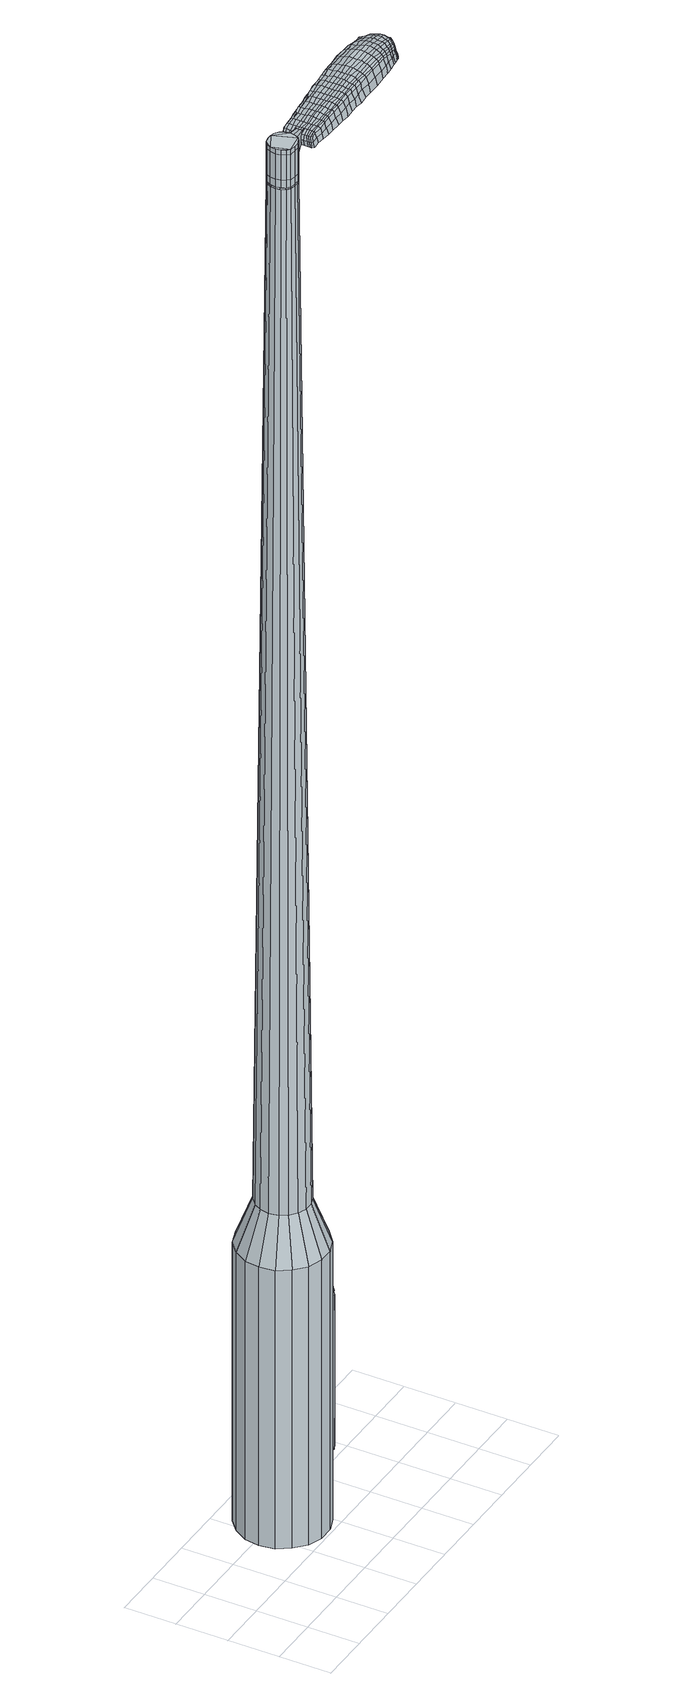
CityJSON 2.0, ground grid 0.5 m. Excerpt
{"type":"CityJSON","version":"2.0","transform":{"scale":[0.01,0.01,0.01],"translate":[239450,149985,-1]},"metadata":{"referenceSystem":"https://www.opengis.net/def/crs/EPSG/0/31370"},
"CityObjects":{
"object1":{"type":"GenericCityObject","attributes":{"cluster":782,"mean_distance_to_centroid":0.27,"new_centroid_x":239451.27,"new_centroid_y":149985.93,"mean_distance_to_camera":11.83,"H1":15.36,"H2":16.74,"Z_final":111.13,"cluster2":-1,"proj_x":239451.28,"proj_y":149993.45,"id_line":24023,"bearing_l":90.09,"distance":7.51,"orientation":"right","G_obj":0.0937},"geometry":[{"type":"MultiSurface","lod":"2","boundaries":[[[0,1,2,3]],[[1,4,5,2]],[[4,6,7,5]],[[6,8,9,7]],[[8,10,11,9]],[[10,12,13,11]],[[12,14,15,13]],[[14,16,17,15]],[[16,18,19,17]],[[18,20,21,19]],[[20,22,23,21]],[[22,24,25,23]],[[24,26,27,25]],[[26,28,29,27]],[[28,30,31,29]],[[30,32,33,31]],[[32,34,35,33]],[[34,0,3,35]],[[36,37,38,39]],[[38,40,41,42]],[[41,43,42]],[[42,44,45,46]],[[45,47,46]],[[46,48,49,50]],[[49,51,50]],[[42,46,50,38]],[[50,52,39,38]],[[53,36,39]],[[2,5,7,35]],[[7,9,11,15]],[[11,13,15]],[[15,17,19,23]],[[19,21,23]],[[23,25,27,31]],[[27,29,31]],[[15,23,31,7]],[[31,33,35,7]],[[3,2,35]],[[1,0,54,55]],[[0,34,56,54]],[[34,32,57,56]],[[32,30,58,57]],[[30,28,59,58]],[[28,26,60,59]],[[26,24,61,60]],[[24,22,62,61]],[[22,20,63,62]],[[20,18,64,63]],[[18,16,65,64]],[[16,14,66,65]],[[14,12,67,66]],[[12,10,68,67]],[[10,8,69,68]],[[8,6,70,69]],[[6,4,71,70]],[[4,1,55,71]],[[55,54,72,73]],[[54,56,74,72]],[[56,57,75,74]],[[57,58,76,75]],[[58,59,77,76]],[[59,60,78,77]],[[60,61,79,78]],[[61,62,80,79]],[[62,63,81,80]],[[63,64,82,81]],[[64,65,83,82]],[[65,66,84,83]],[[66,67,85,84]],[[67,68,86,85]],[[68,69,87,86]],[[69,70,88,87]],[[70,71,89,88]],[[71,55,73,89]],[[90,91,92,93]],[[94,95,91,90]],[[96,97,95,94]],[[98,99,97,96]],[[100,101,99,98]],[[78,102,101,100]],[[103,104,102,78]],[[105,106,104,103]],[[107,108,106,105]],[[82,109,108,107]],[[110,111,109,82]],[[112,113,111,110]],[[114,115,113,112]],[[86,116,115,114]],[[117,118,116,86]],[[119,120,118,117]],[[121,122,120,119]],[[93,92,122,121]],[[123,124,125,126]],[[127,123,126,128]],[[129,127,128,130]],[[131,129,130,132]],[[133,131,132,134]],[[135,133,134,136]],[[137,135,136,138]],[[139,137,138,140]],[[141,139,140,142]],[[143,141,142,144]],[[145,143,144,146]],[[147,145,146,148]],[[149,147,148,150]],[[151,149,150,152]],[[153,151,152,154]],[[155,153,154,156]],[[73,72,90,93]],[[72,74,94,90]],[[74,75,96,94]],[[75,76,98,96]],[[76,77,100,98]],[[77,78,100]],[[79,103,78]],[[79,80,105,103]],[[80,81,107,105]],[[81,82,107]],[[83,110,82]],[[83,84,112,110]],[[84,85,114,112]],[[85,86,114]],[[87,117,86]],[[87,88,119,117]],[[88,89,121,119]],[[89,73,93,121]],[[157,158,92,91]],[[158,159,122,92]],[[159,160,120,122]],[[160,161,118,120]],[[161,116,118]],[[162,115,116]],[[162,163,113,115]],[[163,164,111,113]],[[164,109,111]],[[165,108,109]],[[165,166,106,108]],[[166,167,104,106]],[[167,102,104]],[[168,101,102]],[[168,169,99,101]],[[169,170,97,99]],[[170,171,95,97]],[[171,157,91,95]],[[39,52,155,172]],[[158,157,173,156]],[[53,39,172,124]],[[157,171,125,173]],[[36,53,124,123]],[[171,170,126,125]],[[37,36,123,127]],[[170,169,128,126]],[[38,37,127,129]],[[169,168,130,128]],[[40,38,129,131]],[[168,102,132,130]],[[41,40,131,133]],[[102,167,134,132]],[[43,41,133,135]],[[167,166,136,134]],[[42,43,135,137]],[[166,165,138,136]],[[44,42,137,139]],[[165,109,140,138]],[[45,44,139,141]],[[109,164,142,140]],[[47,45,141,143]],[[164,163,144,142]],[[46,47,143,145]],[[163,162,146,144]],[[48,46,145,147]],[[162,116,148,146]],[[49,48,147,149]],[[116,161,150,148]],[[51,49,149,151]],[[161,160,152,150]],[[50,51,151,153]],[[160,159,154,152]],[[52,50,153,155]],[[159,158,156,154]],[[155,156,174,175]],[[156,173,176,174]],[[173,125,177,176]],[[125,124,178,177]],[[124,172,179,178]],[[172,155,175,179]],[[180,181,182,183]],[[184,180,183,185]],[[180,184,186,187]],[[181,180,187,188]],[[189,190,191,192]],[[193,189,192,194]],[[189,193,195,196]],[[190,189,196,197]],[[198,199,200,201]],[[202,198,201,203]],[[198,202,204,205]],[[199,198,205,206]],[[207,208,209,210]],[[211,207,210,212]],[[207,211,213,214]],[[208,207,214,215]],[[216,217,218,219]],[[220,216,219,221]],[[216,220,222,223]],[[217,216,223,224]],[[225,226,227,228]],[[229,225,228,230]],[[225,229,231,232]],[[226,225,232,233]],[[234,235,236,237]],[[226,234,237,227]],[[234,226,233,238]],[[235,234,238,239]],[[240,241,242,243]],[[235,240,243,236]],[[240,235,239,244]],[[241,240,244,245]],[[246,184,185,247]],[[241,246,247,242]],[[246,241,245,248]],[[184,246,248,186]],[[249,250,251,252]],[[253,249,252,254]],[[249,253,255,256]],[[250,249,256,257]],[[258,259,260,261]],[[250,258,261,251]],[[258,250,257,262]],[[259,258,262,263]],[[264,265,266,267]],[[259,264,267,260]],[[264,259,263,268]],[[265,264,268,269]],[[270,271,272,273]],[[265,270,273,266]],[[270,265,269,274]],[[271,270,274,275]],[[276,181,188,277]],[[271,276,277,272]],[[276,271,275,278]],[[181,276,278,182]],[[279,280,281,282]],[[283,279,282,284]],[[279,283,285,286]],[[280,279,286,287]],[[288,289,290,291]],[[280,288,291,281]],[[288,280,287,292]],[[289,288,292,293]],[[294,295,296,297]],[[289,294,297,290]],[[294,289,293,298]],[[295,294,298,299]],[[300,193,194,301]],[[295,300,301,296]],[[300,295,299,302]],[[193,300,302,195]],[[303,304,305,306]],[[307,303,306,308]],[[303,307,309,310]],[[304,303,310,311]],[[312,313,314,315]],[[304,312,315,305]],[[312,304,311,316]],[[313,312,316,317]],[[318,319,320,321]],[[313,318,321,314]],[[318,313,317,322]],[[319,318,322,323]],[[324,325,326,327]],[[319,324,327,320]],[[324,319,323,328]],[[325,324,328,329]],[[330,190,197,331]],[[325,330,331,326]],[[330,325,329,332]],[[190,330,332,191]],[[333,219,218,334]],[[335,333,334,336]],[[333,335,337,338]],[[219,333,338,221]],[[339,335,336,340]],[[341,339,340,342]],[[339,341,343,344]],[[335,339,344,337]],[[345,341,342,346]],[[347,345,346,348]],[[345,347,349,350]],[[341,345,350,343]],[[351,347,348,352]],[[353,351,352,354]],[[351,353,355,356]],[[347,351,356,349]],[[357,353,354,358]],[[208,357,358,209]],[[357,208,215,359]],[[353,357,359,355]],[[360,361,206,205]],[[362,360,205,204]],[[360,362,363,364]],[[361,360,364,365]],[[366,367,365,364]],[[368,366,364,363]],[[366,368,369,370]],[[367,366,370,371]],[[372,373,371,370]],[[374,372,370,369]],[[372,374,375,376]],[[373,372,376,377]],[[378,379,377,376]],[[380,378,376,375]],[[378,380,213,211]],[[379,378,211,212]],[[381,382,383,384]],[[283,381,384,285]],[[381,283,284,385]],[[382,381,385,386]],[[387,202,203,388]],[[382,387,388,383]],[[387,382,386,389]],[[202,387,389,204]],[[390,391,392,393]],[[229,390,393,231]],[[390,229,230,394]],[[391,390,394,395]],[[396,397,398,399]],[[391,396,399,392]],[[396,391,395,400]],[[397,396,400,401]],[[402,199,206,403]],[[397,402,403,398]],[[402,397,401,404]],[[199,402,404,200]],[[405,406,407,408]],[[187,405,408,188]],[[405,187,186,409]],[[406,405,409,410]],[[411,412,413,414]],[[406,411,414,407]],[[411,406,410,415]],[[412,411,415,416]],[[417,210,209,418]],[[412,417,418,413]],[[417,412,416,419]],[[210,417,419,212]],[[420,421,422,423]],[[192,420,423,194]],[[420,192,191,424]],[[421,420,424,425]],[[426,214,213,427]],[[421,426,427,422]],[[426,421,425,428]],[[214,426,428,215]],[[429,430,431,432]],[[307,429,432,309]],[[429,307,308,433]],[[430,429,433,434]],[[435,220,221,436]],[[430,435,436,431]],[[435,430,434,437]],[[220,435,437,222]],[[438,439,440,441]],[[253,438,441,255]],[[438,253,254,442]],[[439,438,442,443]],[[444,445,446,447]],[[439,444,447,440]],[[444,439,443,448]],[[445,444,448,449]],[[450,217,224,451]],[[445,450,451,446]],[[450,445,449,452]],[[217,450,452,218]],[[453,454,443,442]],[[252,453,442,254]],[[453,252,251,455]],[[454,453,455,456]],[[457,458,449,448]],[[454,457,448,443]],[[457,454,456,459]],[[458,457,459,460]],[[461,334,218,452]],[[458,461,452,449]],[[461,458,460,462]],[[334,461,462,336]],[[463,464,465,466]],[[310,463,466,311]],[[463,310,309,432]],[[464,463,432,431]],[[467,338,337,468]],[[464,467,468,465]],[[467,464,431,436]],[[338,467,436,221]],[[469,470,456,455]],[[261,469,455,251]],[[469,261,260,471]],[[470,469,471,472]],[[473,474,460,459]],[[470,473,459,456]],[[473,470,472,475]],[[474,473,475,476]],[[477,340,336,462]],[[474,477,462,460]],[[477,474,476,478]],[[340,477,478,342]],[[479,480,481,482]],[[316,479,482,317]],[[479,316,311,466]],[[480,479,466,465]],[[483,344,343,484]],[[480,483,484,481]],[[483,480,465,468]],[[344,483,468,337]],[[485,486,472,471]],[[267,485,471,260]],[[485,267,266,487]],[[486,485,487,488]],[[489,490,476,475]],[[486,489,475,472]],[[489,486,488,491]],[[490,489,491,492]],[[493,346,342,478]],[[490,493,478,476]],[[493,490,492,494]],[[346,493,494,348]],[[495,496,497,498]],[[322,495,498,323]],[[495,322,317,482]],[[496,495,482,481]],[[499,350,349,500]],[[496,499,500,497]],[[499,496,481,484]],[[350,499,484,343]],[[501,502,488,487]],[[273,501,487,266]],[[501,273,272,503]],[[502,501,503,504]],[[505,506,492,491]],[[502,505,491,488]],[[505,502,504,507]],[[506,505,507,508]],[[509,352,348,494]],[[506,509,494,492]],[[509,506,508,510]],[[352,509,510,354]],[[511,512,513,514]],[[328,511,514,329]],[[511,328,323,498]],[[512,511,498,497]],[[515,356,355,516]],[[512,515,516,513]],[[515,512,497,500]],[[356,515,500,349]],[[517,518,504,503]],[[277,517,503,272]],[[517,277,188,408]],[[518,517,408,407]],[[519,520,508,507]],[[518,519,507,504]],[[519,518,407,414]],[[520,519,414,413]],[[521,358,354,510]],[[520,521,510,508]],[[521,520,413,418]],[[358,521,418,209]],[[522,523,425,424]],[[332,522,424,191]],[[522,332,329,514]],[[523,522,514,513]],[[524,359,215,428]],[[523,524,428,425]],[[524,523,513,516]],[[359,524,516,355]],[[525,526,386,385]],[[282,525,385,284]],[[525,282,281,527]],[[526,525,527,528]],[[529,362,204,389]],[[526,529,389,386]],[[529,526,528,530]],[[362,529,530,363]],[[531,532,533,534]],[[232,531,534,233]],[[531,232,231,393]],[[532,531,393,392]],[[535,536,537,538]],[[532,535,538,533]],[[535,532,392,399]],[[536,535,399,398]],[[539,361,365,540]],[[536,539,540,537]],[[539,536,398,403]],[[361,539,403,206]],[[541,542,528,527]],[[291,541,527,281]],[[541,291,290,543]],[[542,541,543,544]],[[545,368,363,530]],[[542,545,530,528]],[[545,542,544,546]],[[368,545,546,369]],[[547,548,549,550]],[[238,547,550,239]],[[547,238,233,534]],[[548,547,534,533]],[[551,552,553,554]],[[548,551,554,549]],[[551,548,533,538]],[[552,551,538,537]],[[555,367,371,556]],[[552,555,556,553]],[[555,552,537,540]],[[367,555,540,365]],[[557,558,544,543]],[[297,557,543,290]],[[557,297,296,559]],[[558,557,559,560]],[[561,374,369,546]],[[558,561,546,544]],[[561,558,560,562]],[[374,561,562,375]],[[563,564,565,566]],[[244,563,566,245]],[[563,244,239,550]],[[564,563,550,549]],[[567,568,569,570]],[[564,567,570,565]],[[567,564,549,554]],[[568,567,554,553]],[[571,373,377,572]],[[568,571,572,569]],[[571,568,553,556]],[[373,571,556,371]],[[573,574,560,559]],[[301,573,559,296]],[[573,301,194,423]],[[574,573,423,422]],[[575,380,375,562]],[[574,575,562,560]],[[575,574,422,427]],[[380,575,427,213]],[[576,577,410,409]],[[248,576,409,186]],[[576,248,245,566]],[[577,576,566,565]],[[578,579,416,415]],[[577,578,415,410]],[[578,577,565,570]],[[579,578,570,569]],[[580,379,212,419]],[[579,580,419,416]],[[580,579,569,572]],[[379,580,572,377]],[[581,582,583,584]],[[584,583,585,586]],[[587,585,583,588]],[[588,583,582,589]],[[590,591,592,593]],[[593,592,594,595]],[[596,594,592,597]],[[597,592,591,598]],[[599,600,601,602]],[[602,601,603,604]],[[605,603,601,606]],[[606,601,600,607]],[[608,609,610,611]],[[611,610,612,613]],[[614,612,610,615]],[[615,610,609,616]],[[617,618,619,620]],[[620,619,621,622]],[[623,621,619,624]],[[624,619,618,625]],[[626,627,628,629]],[[629,628,630,631]],[[632,630,628,633]],[[633,628,627,634]],[[635,636,637,638]],[[638,637,627,626]],[[634,627,637,639]],[[639,637,636,640]],[[641,642,643,644]],[[644,643,636,635]],[[640,636,643,645]],[[645,643,642,646]],[[586,585,647,648]],[[648,647,642,641]],[[646,642,647,649]],[[649,647,585,587]],[[650,651,652,653]],[[653,652,654,655]],[[656,654,652,657]],[[657,652,651,658]],[[659,660,661,662]],[[662,661,651,650]],[[658,651,661,663]],[[663,661,660,664]],[[665,666,667,668]],[[668,667,660,659]],[[664,660,667,669]],[[669,667,666,670]],[[671,672,673,674]],[[674,673,666,665]],[[670,666,673,675]],[[675,673,672,676]],[[589,582,677,678]],[[678,677,672,671]],[[676,672,677,679]],[[679,677,582,581]],[[680,681,682,683]],[[683,682,684,685]],[[686,684,682,687]],[[687,682,681,688]],[[689,690,691,692]],[[692,691,681,680]],[[688,681,691,693]],[[693,691,690,694]],[[695,696,697,698]],[[698,697,690,689]],[[694,690,697,699]],[[699,697,696,700]],[[595,594,701,702]],[[702,701,696,695]],[[700,696,701,703]],[[703,701,594,596]],[[704,705,706,707]],[[707,706,708,709]],[[710,708,706,711]],[[711,706,705,712]],[[713,714,715,716]],[[716,715,705,704]],[[712,705,715,717]],[[717,715,714,718]],[[719,720,721,722]],[[722,721,714,713]],[[718,714,721,723]],[[723,721,720,724]],[[725,726,727,728]],[[728,727,720,719]],[[724,720,727,729]],[[729,727,726,730]],[[598,591,731,732]],[[732,731,726,725]],[[730,726,731,733]],[[733,731,591,590]],[[617,620,734,735]],[[735,734,736,737]],[[738,736,734,739]],[[739,734,620,622]],[[737,736,740,741]],[[741,740,742,743]],[[744,742,740,745]],[[745,740,736,738]],[[743,742,746,747]],[[747,746,748,749]],[[750,748,746,751]],[[751,746,742,744]],[[749,748,752,753]],[[753,752,754,755]],[[756,754,752,757]],[[757,752,748,750]],[[755,754,758,759]],[[759,758,609,608]],[[616,609,758,760]],[[760,758,754,756]],[[607,761,762,606]],[[606,762,763,605]],[[764,763,762,765]],[[765,762,761,766]],[[766,767,768,765]],[[765,768,769,764]],[[770,769,768,771]],[[771,768,767,772]],[[772,773,774,771]],[[771,774,775,770]],[[776,775,774,777]],[[777,774,773,778]],[[778,779,780,777]],[[777,780,781,776]],[[614,781,780,612]],[[612,780,779,613]],[[782,783,784,785]],[[785,784,684,686]],[[685,684,784,786]],[[786,784,783,787]],[[604,603,788,789]],[[789,788,783,782]],[[787,783,788,790]],[[790,788,603,605]],[[791,792,793,794]],[[794,793,630,632]],[[631,630,793,795]],[[795,793,792,796]],[[797,798,799,800]],[[800,799,792,791]],[[796,792,799,801]],[[801,799,798,802]],[[607,600,803,804]],[[804,803,798,797]],[[802,798,803,805]],[[805,803,600,599]],[[806,807,808,809]],[[809,808,588,589]],[[587,588,808,810]],[[810,808,807,811]],[[812,813,814,815]],[[815,814,807,806]],[[811,807,814,816]],[[816,814,813,817]],[[608,611,818,819]],[[819,818,813,812]],[[817,813,818,820]],[[820,818,611,613]],[[821,822,823,824]],[[824,823,593,595]],[[590,593,823,825]],[[825,823,822,826]],[[614,615,827,828]],[[828,827,822,821]],[[826,822,827,829]],[[829,827,615,616]],[[830,831,832,833]],[[833,832,708,710]],[[709,708,832,834]],[[834,832,831,835]],[[622,621,836,837]],[[837,836,831,830]],[[835,831,836,838]],[[838,836,621,623]],[[839,840,841]],[[841,840,654,656]],[[655,654,840,842]],[[842,840,839,843]],[[844,845,846,847]],[[847,846,839,841]],[[843,839,846,848]],[[848,846,845,849]],[[625,618,850,851]],[[851,850,845,844]],[[849,845,850,852]],[[852,850,618,617]],[[843,853,854,842]],[[842,854,653,655]],[[650,653,854,855]],[[854,853,855]],[[849,856,857,848]],[[848,857,853,843]],[[855,853,857,858]],[[858,857,856,859]],[[617,735,860,852]],[[852,860,856,849]],[[859,856,860,861]],[[861,860,735,737]],[[862,863,864,865]],[[865,864,711,712]],[[710,711,864,833]],[[833,864,863,830]],[[738,739,866,867]],[[867,866,863,862]],[[830,863,866,837]],[[837,866,739,622]],[[868,869,855]],[[855,869,662,650]],[[659,662,869,870]],[[870,869,868,871]],[[859,872,873,858]],[[858,873,868,855]],[[871,868,873,874]],[[874,873,872,875]],[[737,741,876,861]],[[861,876,872,859]],[[875,872,876,877]],[[877,876,741,743]],[[878,879,880,881]],[[881,880,717,718]],[[712,717,880,865]],[[865,880,879,862]],[[744,745,882,883]],[[883,882,879,878]],[[862,879,882,867]],[[867,882,745,738]],[[871,884,885,870]],[[870,885,668,659]],[[665,668,885,886]],[[886,885,884,887]],[[875,888,889,874]],[[874,889,884,871]],[[887,884,889,890]],[[890,889,888,891]],[[743,747,892,877]],[[877,892,888,875]],[[891,888,892,893]],[[893,892,747,749]],[[894,895,896,897]],[[897,896,723,724]],[[718,723,896,881]],[[881,896,895,878]],[[750,751,898,899]],[[899,898,895,894]],[[878,895,898,883]],[[883,898,751,744]],[[887,900,901,886]],[[886,901,674,665]],[[671,674,901,902]],[[902,901,900,903]],[[891,904,905,890]],[[890,905,900,887]],[[903,900,905,906]],[[906,905,904,907]],[[749,753,908,893]],[[893,908,904,891]],[[907,904,908,909]],[[909,908,753,755]],[[910,911,912,913]],[[913,912,729,730]],[[724,729,912,897]],[[897,912,911,894]],[[756,757,914,915]],[[915,914,911,910]],[[894,911,914,899]],[[899,914,757,750]],[[903,916,917,902]],[[902,917,678,671]],[[589,678,917,809]],[[809,917,916,806]],[[907,918,919,906]],[[906,919,916,903]],[[806,916,919,815]],[[815,919,918,812]],[[755,759,920,909]],[[909,920,918,907]],[[812,918,920,819]],[[819,920,759,608]],[[826,921,922,825]],[[825,922,733,590]],[[730,733,922,913]],[[913,922,921,910]],[[616,760,923,829]],[[829,923,921,826]],[[910,921,923,915]],[[915,923,760,756]],[[787,924,925,786]],[[786,925,683,685]],[[680,683,925,926]],[[926,925,924,927]],[[605,763,928,790]],[[790,928,924,787]],[[927,924,928,929]],[[929,928,763,764]],[[930,931,932,933]],[[933,932,633,634]],[[632,633,932,794]],[[794,932,931,791]],[[934,935,936,937]],[[937,936,931,930]],[[791,931,936,800]],[[800,936,935,797]],[[766,761,938,939]],[[939,938,935,934]],[[797,935,938,804]],[[804,938,761,607]],[[927,940,941,926]],[[926,941,692,680]],[[689,692,941,942]],[[942,941,940,943]],[[764,769,944,929]],[[929,944,940,927]],[[943,940,944,945]],[[945,944,769,770]],[[946,947,948,949]],[[949,948,639,640]],[[634,639,948,933]],[[933,948,947,930]],[[950,951,952,953]],[[953,952,947,946]],[[930,947,952,937]],[[937,952,951,934]],[[772,767,954,955]],[[955,954,951,950]],[[934,951,954,939]],[[939,954,767,766]],[[943,956,957,942]],[[942,957,698,689]],[[695,698,957,958]],[[958,957,956,959]],[[770,775,960,945]],[[945,960,956,943]],[[959,956,960,961]],[[961,960,775,776]],[[962,963,964,965]],[[965,964,645,646]],[[640,645,964,949]],[[949,964,963,946]],[[966,967,968,969]],[[969,968,963,962]],[[946,963,968,953]],[[953,968,967,950]],[[778,773,970,971]],[[971,970,967,966]],[[950,967,970,955]],[[955,970,773,772]],[[959,972,973,958]],[[958,973,702,695]],[[595,702,973,824]],[[824,973,972,821]],[[776,781,974,961]],[[961,974,972,959]],[[821,972,974,828]],[[828,974,781,614]],[[811,975,976,810]],[[810,976,649,587]],[[646,649,976,965]],[[965,976,975,962]],[[817,977,978,816]],[[816,978,975,811]],[[962,975,978,969]],[[969,978,977,966]],[[613,779,979,820]],[[820,979,977,817]],[[966,977,979,971]],[[971,979,779,778]],[[581,584,183,182]],[[584,586,185,183]],[[596,597,196,195]],[[597,598,197,196]],[[599,602,201,200]],[[602,604,203,201]],[[623,624,223,222]],[[624,625,224,223]],[[626,629,228,227]],[[629,631,230,228]],[[635,638,237,236]],[[638,626,227,237]],[[641,644,243,242]],[[644,635,236,243]],[[586,648,247,185]],[[648,641,242,247]],[[656,657,256,255]],[[657,658,257,256]],[[658,663,262,257]],[[663,664,263,262]],[[664,669,268,263]],[[669,670,269,268]],[[670,675,274,269]],[[675,676,275,274]],[[676,679,278,275]],[[679,581,182,278]],[[686,687,286,285]],[[687,688,287,286]],[[688,693,292,287]],[[693,694,293,292]],[[694,699,298,293]],[[699,700,299,298]],[[700,703,302,299]],[[703,596,195,302]],[[704,707,306,305]],[[707,709,308,306]],[[713,716,315,314]],[[716,704,305,315]],[[719,722,321,320]],[[722,713,314,321]],[[725,728,327,326]],[[728,719,320,327]],[[598,732,331,197]],[[732,725,326,331]],[[782,785,384,383]],[[785,686,285,384]],[[604,789,388,203]],[[789,782,383,388]],[[631,795,394,230]],[[795,796,395,394]],[[796,801,400,395]],[[801,802,401,400]],[[802,805,404,401]],[[805,599,200,404]],[[709,834,433,308]],[[834,835,434,433]],[[835,838,437,434]],[[838,623,222,437]],[[841,441,440]],[[841,656,255,441]],[[844,847,447,446]],[[847,841,440,447]],[[625,851,451,224]],[[851,844,446,451]],[[980,981,982,983]],[[984,985,983,982]],[[986,987,988,989]],[[990,991,992,993]],[[981,994,995,982]],[[996,984,982,995]],[[997,986,989,998]],[[999,1000,991,990]],[[994,1001,1002,995]],[[1002,1003,996,995]],[[1004,997,998,1005]],[[1006,1000,999,1007]],[[1001,1008,1009,1002]],[[1009,1010,1003,1002]],[[1011,1004,1005,1012]],[[1013,1006,1007,1014]],[[1015,1016,1017,1018]],[[1019,1020,1016,1015]],[[1019,1021,1022,1020]],[[1021,1023,1024,1022]],[[1025,1026,1027,1028]],[[1029,1030,1026,1025]],[[1031,1032,1030,1029]],[[1033,1034,1032,1031]],[[1028,1017,1016,1025]],[[1025,1016,1020,1029]],[[1020,1022,1031,1029]],[[1022,1024,1033,1031]],[[989,988,985,984]],[[998,989,984,996]],[[1003,1005,998,996]],[[1010,1012,1005,1003]],[[990,993,987,986]],[[999,990,986,997]],[[1007,999,997,1004]],[[1014,1007,1004,1011]],[[991,1015,1018,992]],[[1000,1019,1015,991]],[[1021,1019,1000,1006]],[[1023,1021,1006,1013]],[[1035,1036,1037,1038]],[[1037,1039,1040,1041]],[[1037,1041,1042,1043]],[[1037,1043,1038]],[[1044,1035,1038,1045]],[[1046,1045,1038,1047]],[[1048,1047,1038]],[[1049,1037,1036,1050]],[[1051,1049,1050,1052]],[[1053,1051,1052,1054]],[[1055,1053,1054,1056]],[[1057,1055,1056,1058]],[[1058,1059,1060,1061]],[[1058,1061,1062,1063]],[[1058,1063,1064,1065]],[[1064,1066,1067,1068]],[[1064,1068,1069,1070]],[[1064,1070,1065]],[[1058,1065,1057]],[[1071,1072,1036,1035]],[[1073,1074,1039,1037]],[[1075,1076,1048,1038]],[[1072,1077,1050,1036]],[[1078,1073,1037,1049]],[[1077,1079,1052,1050]],[[1080,1078,1049,1051]],[[1079,1081,1054,1052]],[[1082,1080,1051,1053]],[[1081,1083,1056,1054]],[[1084,1082,1053,1055]],[[1083,1085,1058,1056]],[[1086,1084,1055,1057]],[[1085,1087,1059,1058]],[[1088,1089,1066,1064]],[[1090,1086,1057,1065]],[[1060,1059,1087,1091]],[[1061,1060,1091,1092]],[[1062,1061,1092,1093]],[[1063,1062,1093,1094]],[[1064,1063,1094,1088]],[[1095,1071,1035,1044]],[[1096,1095,1044,1045]],[[1097,1096,1045,1046]],[[1098,1097,1046,1047]],[[1076,1098,1047,1048]],[[1040,1039,1074,1099]],[[1067,1066,1089,1100]],[[1041,1040,1099,1101]],[[1042,1041,1101,1102]],[[1043,1042,1102,1103]],[[1038,1043,1103,1075]],[[1068,1067,1100,1104]],[[1069,1068,1104,1105]],[[1070,1069,1105,1106]],[[1065,1070,1106,1090]]]}]}
},
"vertices":[
[171,95,384],[168,81,384],[168,81,96],[171,95,96],[161,68,384],[161,68,96],[149,58,384],[149,58,96],[136,53,384],[136,53,96],[121,53,384],[121,53,96],[107,58,384],[107,58,96],[96,68,384],[96,68,96],[88,80,384],[88,80,96],[86,95,384],[86,95,96],[88,109,384],[88,109,96],[96,122,384],[96,122,96],[107,132,384],[107,132,96],[121,137,384],[121,137,96],[135,137,384],[135,137,96],[149,132,384],[149,132,96],[161,122,384],[161,122,96],[168,109,384],[168,109,96],[139,104,1524],[135,107,1524],[131,108,1524],[142,95,1524],[126,108,1524],[121,107,1524],[116,100,1524],[118,104,1524],[115,95,1524],[116,90,1524],[121,83,1524],[118,86,1524],[126,82,1524],[131,82,1524],[139,86,1524],[135,83,1524],[141,90,1524],[141,100,1524],[153,95,429],[152,86,429],[152,104,429],[147,111,429],[141,117,429],[133,120,429],[124,120,429],[116,117,429],[109,111,429],[105,104,429],[103,95,429],[105,86,429],[109,79,429],[116,73,429],[124,70,429],[133,70,429],[141,73,429],[148,79,429],[142,95,1483],[141,90,1483],[141,100,1483],[139,104,1483],[135,107,1483],[131,108,1483],[126,108,1483],[121,107,1483],[118,104,1483],[116,100,1483],[115,95,1483],[116,90,1483],[118,86,1483],[121,83,1483],[126,82,1483],[131,82,1483],[135,83,1483],[139,86,1483],[141,95,1483],[141,95,1485],[140,91,1485],[140,91,1483],[140,99,1483],[140,99,1485],[138,103,1483],[138,103,1485],[135,106,1483],[135,106,1485],[130,108,1483],[130,108,1485],[126,108,1485],[122,106,1483],[122,106,1485],[118,103,1483],[118,103,1485],[116,99,1483],[116,99,1485],[115,95,1485],[116,91,1483],[116,91,1485],[118,87,1483],[118,87,1485],[122,84,1483],[122,84,1485],[126,82,1485],[130,82,1483],[130,82,1485],[135,84,1483],[135,84,1485],[138,87,1483],[138,87,1485],[139,104,1519],[141,100,1519],[141,100,1493],[139,104,1493],[135,107,1519],[135,107,1493],[131,108,1519],[131,108,1493],[126,108,1519],[126,108,1493],[121,107,1519],[121,107,1493],[118,104,1519],[118,104,1493],[116,100,1519],[116,100,1493],[115,95,1519],[115,95,1493],[116,90,1519],[116,90,1493],[118,86,1519],[118,86,1493],[121,83,1519],[121,83,1493],[126,82,1519],[126,82,1493],[131,82,1519],[131,82,1493],[135,83,1519],[135,83,1493],[139,86,1519],[139,86,1493],[141,90,1519],[141,90,1493],[142,95,1485],[141,90,1485],[139,86,1485],[135,83,1485],[131,82,1485],[121,83,1485],[118,86,1485],[116,90,1485],[116,100,1485],[118,104,1485],[121,107,1485],[131,108,1485],[135,107,1485],[139,104,1485],[141,100,1485],[142,95,1519],[142,95,1493],[160,92,1513],[160,92,1518],[160,95,1513],[160,98,1513],[160,98,1518],[160,95,1518],[234,76,1519],[227,76,1518],[229,74,1509],[236,74,1510],[243,75,1519],[244,74,1510],[242,77,1526],[233,77,1525],[226,77,1525],[235,114,1519],[228,114,1518],[227,112,1525],[234,113,1525],[243,114,1519],[242,113,1526],[245,116,1510],[236,116,1510],[229,115,1509],[308,97,1519],[308,93,1519],[309,93,1513],[309,97,1513],[307,101,1519],[308,101,1513],[305,101,1524],[306,97,1524],[306,93,1524],[234,96,1530],[227,96,1529],[227,93,1529],[234,93,1530],[243,97,1531],[243,93,1531],[243,100,1530],[234,100,1530],[227,100,1529],[153,96,1512],[153,93,1512],[154,94,1517],[154,96,1517],[153,99,1512],[154,99,1517],[154,99,1506],[154,96,1506],[154,93,1506],[294,77,1519],[290,77,1519],[291,75,1512],[295,76,1512],[296,78,1518],[297,76,1512],[295,78,1522],[293,78,1523],[290,78,1524],[286,76,1519],[280,76,1519],[281,74,1512],[287,75,1512],[285,77,1524],[279,77,1525],[274,75,1519],[266,75,1519],[267,74,1511],[275,74,1511],[273,77,1526],[265,77,1526],[255,75,1519],[256,74,1510],[254,77,1526],[161,80,1513],[168,79,1513],[168,80,1518],[160,81,1517],[155,80,1512],[156,81,1516],[156,79,1506],[162,79,1507],[169,78,1507],[176,79,1514],[183,78,1515],[182,80,1520],[175,80,1519],[177,77,1507],[184,77,1507],[191,78,1515],[198,77,1516],[197,79,1522],[190,79,1521],[192,76,1508],[199,76,1508],[206,77,1517],[213,77,1517],[212,78,1524],[205,78,1523],[207,75,1508],[214,75,1509],[220,76,1518],[219,78,1524],[221,75,1509],[294,113,1519],[291,113,1519],[291,112,1524],[294,111,1523],[297,112,1518],[296,111,1522],[298,113,1512],[295,114,1512],[292,115,1512],[286,114,1519],[281,114,1519],[280,113,1525],[286,112,1524],[287,115,1512],[282,116,1512],[275,114,1519],[267,115,1519],[266,113,1526],[274,113,1526],[276,116,1511],[268,116,1511],[255,115,1519],[254,113,1526],[256,116,1510],[161,110,1513],[168,110,1513],[169,112,1507],[162,111,1507],[155,109,1512],[156,110,1506],[156,109,1516],[160,109,1517],[168,109,1518],[176,111,1514],[183,111,1515],[184,113,1507],[177,112,1507],[175,110,1519],[183,110,1520],[191,112,1515],[198,112,1516],[199,114,1508],[192,113,1508],[190,110,1521],[197,111,1522],[206,113,1517],[213,113,1517],[214,115,1509],[207,114,1508],[205,111,1523],[212,112,1524],[220,113,1518],[222,115,1509],[219,112,1524],[160,96,1519],[160,94,1519],[167,96,1520],[167,93,1520],[167,99,1520],[160,99,1519],[175,96,1522],[175,93,1522],[182,96,1523],[182,93,1523],[182,99,1523],[175,99,1521],[190,96,1524],[190,93,1524],[197,96,1525],[197,93,1525],[197,100,1525],[190,99,1524],[204,96,1526],[204,93,1526],[212,96,1527],[212,93,1527],[212,100,1527],[204,100,1526],[219,96,1528],[219,93,1528],[219,100,1528],[303,97,1527],[303,93,1527],[302,101,1526],[298,101,1527],[299,97,1528],[299,93,1528],[293,97,1529],[292,93,1529],[292,101,1528],[285,101,1530],[285,97,1530],[285,93,1530],[278,97,1531],[278,93,1531],[277,101,1530],[268,101,1531],[269,97,1531],[269,93,1531],[256,97,1531],[256,93,1531],[256,101,1531],[299,111,1518],[301,109,1519],[302,110,1513],[300,112,1513],[298,110,1523],[300,108,1523],[304,105,1519],[305,106,1513],[303,105,1524],[298,79,1518],[300,80,1518],[299,81,1523],[297,79,1523],[299,77,1513],[301,79,1513],[303,83,1519],[305,86,1519],[304,86,1524],[302,83,1523],[304,82,1513],[306,86,1513],[307,89,1519],[306,89,1524],[308,89,1513],[233,79,1528],[233,81,1528],[226,81,1528],[226,79,1527],[242,78,1528],[242,80,1529],[234,83,1529],[234,87,1530],[226,87,1529],[226,84,1528],[243,83,1529],[243,86,1530],[234,90,1530],[227,90,1529],[243,90,1531],[233,111,1528],[234,109,1529],[242,109,1529],[242,111,1528],[226,111,1527],[226,108,1528],[234,105,1529],[243,105,1530],[226,104,1528],[153,108,1512],[153,106,1512],[155,106,1517],[155,108,1517],[154,109,1506],[154,107,1506],[153,103,1512],[154,102,1517],[154,103,1506],[153,81,1512],[153,83,1512],[154,82,1506],[154,81,1506],[154,82,1517],[154,84,1517],[153,85,1512],[153,88,1512],[154,88,1506],[154,85,1506],[154,86,1517],[154,88,1517],[153,91,1512],[154,91,1506],[154,91,1517],[160,82,1519],[160,84,1519],[167,82,1520],[167,83,1520],[160,86,1519],[160,88,1519],[167,86,1520],[167,88,1520],[160,91,1519],[167,91,1520],[160,108,1519],[160,106,1519],[167,106,1520],[167,108,1520],[160,102,1519],[167,103,1520],[175,81,1521],[175,83,1521],[182,81,1522],[182,83,1522],[175,85,1521],[175,88,1521],[182,85,1522],[182,88,1523],[175,91,1522],[182,91,1523],[175,108,1521],[175,106,1521],[182,107,1522],[182,109,1522],[175,103,1521],[182,103,1522],[190,81,1523],[190,82,1523],[197,80,1524],[197,82,1524],[190,85,1523],[190,88,1524],[197,85,1525],[197,88,1525],[190,91,1524],[197,90,1525],[190,109,1523],[190,107,1523],[197,107,1524],[197,109,1524],[190,103,1524],[197,104,1525],[204,80,1525],[204,82,1525],[212,80,1526],[212,81,1526],[204,84,1526],[204,87,1526],[212,84,1527],[212,87,1527],[204,90,1526],[212,90,1527],[204,110,1525],[204,107,1525],[212,108,1526],[212,110,1526],[204,104,1526],[212,104,1527],[219,79,1527],[219,81,1527],[219,84,1527],[219,87,1528],[219,90,1528],[219,110,1527],[219,108,1527],[219,104,1528],[295,110,1525],[297,108,1525],[292,111,1526],[294,109,1526],[300,105,1526],[296,105,1527],[295,79,1525],[297,81,1525],[293,81,1526],[291,79,1525],[299,83,1525],[301,86,1526],[297,86,1527],[295,83,1526],[303,89,1526],[298,89,1527],[287,111,1526],[288,109,1527],[280,111,1527],[282,109,1528],[290,105,1528],[283,105,1529],[286,79,1526],[287,80,1527],[281,80,1528],[280,78,1527],[289,83,1527],[291,86,1528],[284,86,1529],[283,83,1528],[292,89,1528],[285,89,1530],[274,112,1528],[275,109,1529],[266,112,1528],[267,109,1529],[276,105,1529],[268,105,1530],[274,78,1528],[275,80,1528],[266,80,1529],[266,78,1528],[276,82,1529],[277,86,1530],[268,86,1530],[267,83,1530],[278,89,1530],[268,89,1531],[254,112,1529],[255,109,1529],[255,105,1530],[254,78,1528],[254,80,1529],[255,83,1530],[255,86,1530],[256,89,1531],[229,76,1509],[227,78,1518],[235,78,1518],[236,76,1509],[243,77,1519],[244,76,1510],[242,79,1525],[234,79,1525],[227,79,1525],[227,110,1525],[228,112,1518],[235,112,1518],[234,111,1525],[243,112,1519],[242,111,1525],[245,114,1510],[236,114,1509],[229,113,1509],[307,93,1513],[306,93,1519],[306,96,1519],[307,96,1513],[305,100,1519],[306,100,1513],[303,100,1524],[304,96,1524],[304,93,1524],[227,93,1528],[227,96,1528],[234,96,1529],[234,93,1529],[243,96,1529],[243,93,1529],[243,100,1529],[234,100,1529],[227,100,1528],[156,94,1516],[155,93,1512],[155,96,1512],[156,96,1516],[156,99,1512],[156,99,1516],[156,99,1506],[156,96,1506],[156,93,1506],[291,77,1512],[290,79,1519],[293,79,1518],[294,78,1512],[295,79,1518],[296,78,1512],[295,80,1522],[293,80,1523],[290,80,1523],[281,76,1512],[280,78,1519],[285,78,1519],[286,77,1512],[285,79,1524],[279,79,1525],[267,76,1511],[266,77,1519],[274,77,1519],[275,76,1511],[273,79,1525],[265,78,1526],[255,77,1519],[256,76,1510],[254,79,1526],[168,82,1518],[168,81,1513],[161,82,1513],[160,83,1517],[156,82,1512],[157,83,1515],[157,81,1506],[162,81,1506],[169,80,1507],[183,82,1520],[183,80,1514],[176,81,1514],[175,82,1519],[177,79,1507],[185,79,1507],[198,81,1522],[198,79,1516],[191,80,1515],[190,81,1521],[192,78,1508],[200,78,1508],[212,80,1523],[213,79,1517],[206,79,1516],[205,80,1522],[207,77,1508],[214,77,1508],[220,78,1517],[219,80,1524],[222,77,1509],[290,110,1523],[291,111,1519],[294,111,1518],[294,110,1523],[296,110,1518],[295,110,1522],[297,112,1512],[295,112,1512],[292,113,1512],[280,111,1525],[280,112,1519],[286,112,1519],[285,110,1524],[287,113,1512],[281,114,1512],[266,111,1526],[267,113,1519],[274,112,1519],[274,111,1525],[276,114,1511],[268,114,1511],[255,113,1519],[254,111,1526],[256,114,1510],[170,110,1507],[169,108,1513],[161,108,1513],[162,109,1506],[156,107,1512],[157,108,1506],[157,107,1515],[161,107,1517],[168,107,1518],[185,111,1507],[184,109,1514],[176,109,1514],[177,110,1507],[175,108,1519],[183,108,1520],[200,112,1508],[198,110,1516],[191,110,1515],[192,111,1508],[190,108,1521],[198,109,1522],[214,113,1508],[213,111,1517],[206,111,1516],[207,112,1508],[205,109,1522],[212,110,1523],[220,111,1517],[222,113,1509],[220,110,1524],[161,96,1518],[161,94,1518],[168,96,1519],[168,94,1519],[168,99,1519],[161,99,1518],[175,96,1520],[175,93,1520],[183,96,1521],[183,93,1521],[183,99,1521],[175,99,1520],[190,96,1523],[190,93,1523],[198,96,1524],[198,93,1524],[198,99,1524],[190,99,1523],[205,96,1525],[205,93,1525],[212,96,1526],[212,93,1526],[212,100,1526],[205,99,1525],[220,96,1527],[220,93,1527],[220,100,1527],[302,93,1526],[302,96,1526],[301,100,1525],[297,100,1526],[298,97,1526],[298,93,1526],[292,93,1528],[292,97,1528],[291,100,1527],[284,100,1528],[285,97,1529],[285,93,1529],[278,93,1530],[278,97,1530],[277,100,1529],[268,100,1530],[269,97,1530],[269,93,1530],[256,93,1530],[256,96,1530],[256,100,1530],[300,109,1513],[300,108,1518],[298,110,1518],[298,111,1512],[296,109,1523],[298,107,1523],[302,104,1519],[303,105,1513],[301,104,1523],[298,82,1523],[299,82,1518],[297,80,1518],[296,81,1523],[298,79,1512],[300,81,1512],[302,87,1523],[304,87,1519],[301,84,1519],[300,84,1523],[302,83,1513],[304,87,1513],[305,90,1519],[304,90,1524],[306,90,1513],[227,81,1527],[234,81,1527],[233,80,1527],[226,80,1526],[242,80,1527],[242,81,1528],[227,87,1528],[234,87,1528],[234,84,1528],[227,84,1527],[243,84,1528],[243,87,1529],[234,90,1529],[227,90,1528],[243,90,1529],[243,108,1528],[234,108,1527],[234,110,1527],[242,110,1527],[227,109,1526],[227,108,1527],[234,104,1528],[243,104,1528],[227,104,1527],[156,106,1516],[156,106,1512],[155,107,1512],[156,107,1516],[156,108,1506],[156,107,1506],[156,103,1512],[156,102,1516],[156,103,1506],[155,83,1512],[155,82,1512],[156,82,1506],[156,83,1516],[156,84,1516],[156,88,1506],[155,88,1512],[155,85,1512],[156,85,1506],[156,86,1516],[156,88,1516],[155,91,1512],[156,91,1506],[156,91,1516],[161,84,1518],[161,83,1518],[168,83,1519],[161,88,1518],[161,86,1518],[168,86,1519],[168,88,1519],[161,91,1518],[168,91,1519],[168,106,1519],[161,106,1518],[161,107,1518],[168,107,1519],[161,102,1518],[168,103,1519],[175,83,1520],[175,82,1520],[183,82,1521],[183,83,1521],[175,88,1520],[175,86,1520],[183,85,1521],[183,88,1521],[175,91,1520],[183,91,1521],[183,106,1521],[175,106,1520],[175,107,1520],[183,107,1521],[175,103,1520],[183,103,1521],[190,83,1522],[190,82,1522],[197,82,1523],[198,82,1523],[190,88,1522],[190,85,1522],[198,85,1523],[198,88,1524],[190,91,1523],[198,91,1524],[198,107,1523],[190,107,1522],[190,108,1522],[198,108,1523],[190,103,1522],[198,103,1523],[205,82,1524],[205,81,1524],[212,81,1525],[212,82,1525],[205,88,1525],[205,85,1524],[212,85,1525],[212,87,1526],[205,90,1525],[212,90,1526],[212,107,1525],[205,107,1524],[205,108,1524],[212,109,1525],[205,103,1524],[212,104,1525],[219,82,1526],[219,81,1526],[220,87,1527],[220,84,1526],[220,90,1527],[220,108,1526],[219,109,1526],[220,104,1526],[296,107,1524],[294,109,1524],[291,109,1525],[293,108,1525],[299,104,1525],[295,104,1525],[292,82,1525],[296,82,1524],[294,81,1524],[290,81,1525],[296,87,1526],[300,87,1525],[298,84,1524],[294,84,1525],[301,90,1525],[297,90,1526],[287,108,1526],[286,110,1526],[280,110,1526],[281,108,1527],[289,104,1526],[283,105,1527],[281,81,1527],[287,81,1526],[285,80,1526],[280,80,1526],[283,86,1528],[290,87,1527],[289,84,1526],[282,83,1527],[291,90,1527],[284,90,1528],[275,109,1527],[274,110,1527],[266,110,1527],[267,109,1528],[276,105,1528],[268,105,1529],[266,81,1528],[274,81,1527],[274,80,1527],[266,79,1527],[268,86,1529],[277,86,1529],[275,83,1528],[267,83,1528],[277,90,1529],[268,90,1530],[255,109,1528],[254,110,1528],[255,105,1529],[254,81,1528],[254,80,1528],[255,87,1529],[255,83,1529],[256,90,1530],[156,81,1508],[156,88,1508],[189,87,1509],[189,79,1509],[210,86,1510],[210,78,1510],[250,85,1512],[250,76,1512],[232,76,1511],[232,85,1511],[268,86,1513],[281,86,1514],[281,77,1514],[268,76,1513],[156,95,1508],[189,95,1509],[210,95,1510],[250,95,1512],[232,95,1511],[268,95,1513],[281,95,1514],[156,101,1508],[189,103,1509],[210,103,1510],[250,104,1512],[232,104,1511],[281,104,1514],[268,104,1513],[156,108,1508],[189,111,1509],[210,112,1510],[250,113,1512],[232,113,1511],[281,113,1514],[268,113,1513],[295,86,1514],[300,88,1514],[300,81,1514],[295,78,1514],[295,95,1514],[300,95,1514],[295,103,1514],[300,102,1514],[295,112,1514],[300,109,1514],[304,91,1515],[307,94,1515],[307,93,1515],[304,86,1515],[304,95,1515],[307,95,1515],[304,99,1515],[307,96,1515],[304,104,1515],[307,97,1515],[147,134,334],[151,132,334],[151,132,165],[137,137,171],[147,134,165],[144,135,165],[141,136,166],[139,137,167],[138,137,169],[144,135,334],[141,136,333],[139,137,332],[138,137,331],[137,137,328],[162,123,165],[162,123,334],[169,110,165],[169,110,334],[172,95,165],[172,95,334],[169,80,165],[169,80,334],[162,67,165],[162,67,334],[159,64,334],[156,62,334],[154,60,333],[152,58,332],[151,58,331],[151,57,328],[159,64,165],[151,57,171],[151,58,169],[152,58,167],[154,60,166],[156,62,165],[146,131,334],[150,130,334],[150,130,165],[146,131,165],[137,135,171],[137,135,328],[160,121,334],[160,121,165],[167,109,334],[167,109,165],[169,95,334],[169,95,165],[167,81,334],[167,81,165],[160,69,334],[160,69,165],[157,66,334],[149,60,328],[149,60,171],[157,66,165],[154,64,334],[152,62,333],[151,61,332],[150,60,331],[143,132,334],[140,133,333],[138,134,332],[137,134,331],[143,132,165],[150,60,169],[140,133,166],[138,134,167],[137,134,169],[151,61,167],[152,62,166],[154,64,165]
]}
